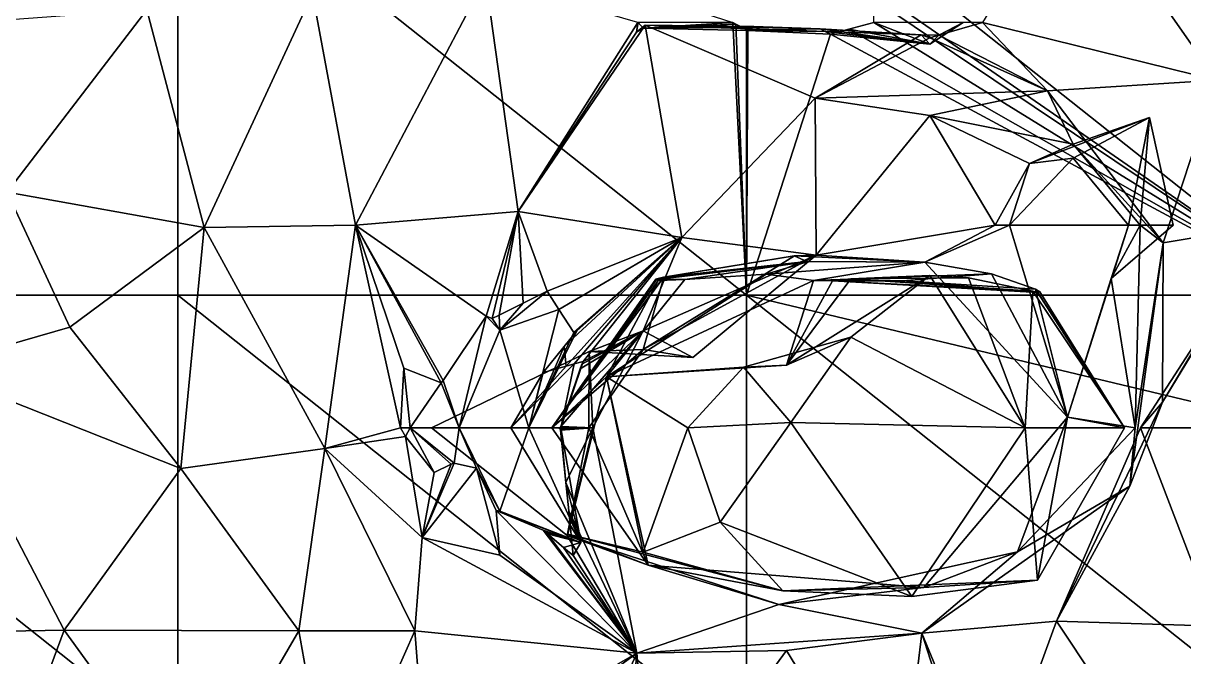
# Model space of a CAD drawing. Extents: x 290095 to 295679, y 4553756 to 4561441.
# Drawn here: x 295006.4 to 295108.4, y 4559635.2 to 4559690.8 of the extents above; entities that cross this region are included whole.
import ezdxf

# ---------------------------------------------------------------- set-up
doc = ezdxf.new("R2010")
doc.units = 0
doc.layers.add('Au_ppm_Pref_-_0_5', color=7, linetype='CONTINUOUS')

msp = doc.modelspace()

# ---------------------------------------------------------------- linework, layer by layer
at = {"layer": 'Au_ppm_Pref_-_0_5'}
for points in [[(295020, 4559706.61, 1878.45), (295020, 4559666.93, 1883.11), (294970, 4559666.93, 1874.71)], [(294971.25, 4559706.61, 1863.97), (295020, 4559706.61, 1878.45), (294970, 4559666.93, 1874.71)], [(295068.79, 4559690.91, 1887.04), (295070, 4559666.93, 1893.68), (295020, 4559706.61, 1878.45)], [(295070, 4559666.93, 1893.68), (295020, 4559666.93, 1883.11), (295020, 4559706.61, 1878.45)], [(295120, 4559666.93, 1892.33), (295081.18, 4559693.82, 1886.06), (295070, 4559706.61, 1882.88)], [(295070, 4559706.61, 1882.88), (295120, 4559706.61, 1879.09), (295120, 4559666.93, 1892.33)], [(295098.71, 4559703.86, 1881.14), (295111.29, 4559685.85, 1881.07), (295110.01, 4559706.68, 1878.78)], [(295090.72, 4559690.91, 1882.77), (295111.29, 4559685.85, 1881.07), (295098.71, 4559703.86, 1881.14)], [(295031.86, 4559693.46, 1871.98), (295035.64, 4559673.09, 1877.02), (295047.05, 4559694.79, 1877.55)], [(295035.64, 4559673.09, 1877.02), (295049.91, 4559674.31, 1880.56), (295047.05, 4559694.79, 1877.55)], [(295049.91, 4559674.31, 1880.56), (295060.43, 4559690.91, 1882.77), (295047.05, 4559694.79, 1877.55)], [(295031.86, 4559693.46, 1871.98), (295017.29, 4559692.01, 1866.21), (295022.34, 4559672.89, 1871.01)], [(295031.86, 4559693.46, 1871.98), (295022.34, 4559672.89, 1871.01), (295035.64, 4559673.09, 1877.02)], [(295120, 4559666.93, 1892.33), (295081.18, 4559692.96, 1886.29), (295081.18, 4559693.82, 1886.06)], [(295120, 4559666.93, 1892.33), (295081.18, 4559690.91, 1886.85), (295081.18, 4559692.96, 1886.29)], [(295005, 4559676, 1866.12), (295017.29, 4559692.01, 1866.21), (295002.05, 4559690.91, 1860.14)], [(295005, 4559676, 1866.12), (295022.34, 4559672.89, 1871.01), (295017.29, 4559692.01, 1866.21)], [(295049.91, 4559674.31, 1880.56), (295060.31, 4559690.06, 1882.77), (295060.43, 4559690.91, 1882.77)], [(295060.31, 4559690.06, 1882.77), (295060.91, 4559690.4, 1882.94), (295060.47, 4559690.91, 1882.97)], [(295060.31, 4559690.06, 1882.77), (295060.47, 4559690.91, 1882.97), (295060.43, 4559690.91, 1882.77)], [(295060.47, 4559690.91, 1882.97), (295060.91, 4559690.4, 1882.94), (295068.79, 4559690.91, 1887.04)], [(295068.79, 4559690.91, 1887.04), (295060.91, 4559690.4, 1882.94), (295069.06, 4559690.77, 1887.11)], [(295069.06, 4559690.77, 1887.11), (295060.91, 4559690.4, 1882.94), (295070.12, 4559690.21, 1887.34)], [(295068.79, 4559690.91, 1887.04), (295069.06, 4559690.77, 1887.11), (295070, 4559666.93, 1893.68)], [(295070, 4559666.93, 1893.68), (295069.06, 4559690.77, 1887.11), (295070, 4559690.28, 1887.32)], [(295070, 4559690.28, 1887.32), (295069.06, 4559690.77, 1887.11), (295070.12, 4559690.21, 1887.34)], [(295120, 4559666.93, 1892.33), (295078.98, 4559690.32, 1887.07), (295081.18, 4559690.91, 1886.85)], [(295086.11, 4559688.99, 1883.41), (295081.18, 4559690.91, 1886.85), (295078.98, 4559690.32, 1887.07)], [(295086.11, 4559688.99, 1883.41), (295089.03, 4559690.91, 1884.14), (295081.18, 4559690.91, 1886.85)], [(295086.9, 4559689.79, 1882.77), (295089.03, 4559690.91, 1884.14), (295086.11, 4559688.99, 1883.41)], [(295090.72, 4559690.91, 1882.77), (295089.03, 4559690.91, 1884.14), (295086.9, 4559689.79, 1882.77)], [(295090.72, 4559690.91, 1882.77), (295086.9, 4559689.79, 1882.77), (295096.45, 4559684.9, 1877.76)], [(295090.72, 4559690.91, 1882.77), (295096.45, 4559684.9, 1877.76), (295111.29, 4559685.85, 1881.07)], [(295049.91, 4559674.31, 1880.56), (295064.32, 4559672, 1877.61), (295061.09, 4559690.66, 1882.77)], [(295049.91, 4559674.31, 1880.56), (295061.09, 4559690.66, 1882.77), (295060.31, 4559690.06, 1882.77)], [(295060.31, 4559690.06, 1882.77), (295061.09, 4559690.66, 1882.77), (295060.91, 4559690.4, 1882.94)], [(295060.91, 4559690.4, 1882.94), (295061.09, 4559690.66, 1882.77), (295070.63, 4559690.56, 1887.23)], [(295060.91, 4559690.4, 1882.94), (295070.63, 4559690.56, 1887.23), (295070.54, 4559690.5, 1887.25)], [(295060.91, 4559690.4, 1882.94), (295070.54, 4559690.5, 1887.25), (295070.12, 4559690.21, 1887.34)], [(295070.63, 4559690.56, 1887.23), (295061.09, 4559690.66, 1882.77), (295076.46, 4559690.36, 1887.13)], [(295076.46, 4559690.36, 1887.13), (295061.09, 4559690.66, 1882.77), (295085.34, 4559689.82, 1882.77)], [(295085.34, 4559689.82, 1882.77), (295061.09, 4559690.66, 1882.77), (295076.03, 4559684.26, 1877.86)], [(295061.09, 4559690.66, 1882.77), (295064.32, 4559672, 1877.61), (295076.03, 4559684.26, 1877.86)], [(295070.12, 4559690.21, 1887.34), (295070, 4559666.93, 1893.68), (295070, 4559690.28, 1887.32)], [(295077.36, 4559689.88, 1887.23), (295070, 4559666.93, 1893.68), (295070.12, 4559690.21, 1887.34)], [(295120, 4559666.93, 1892.33), (295070, 4559666.93, 1893.68), (295077.36, 4559689.88, 1887.23)], [(295070.54, 4559690.5, 1887.25), (295076.46, 4559690.36, 1887.13), (295070.12, 4559690.21, 1887.34)], [(295076.46, 4559690.36, 1887.13), (295076.91, 4559690.12, 1887.18), (295070.12, 4559690.21, 1887.34)], [(295076.91, 4559690.12, 1887.18), (295077.36, 4559689.88, 1887.23), (295070.12, 4559690.21, 1887.34)], [(295076.46, 4559690.36, 1887.13), (295070.54, 4559690.5, 1887.25), (295070.63, 4559690.56, 1887.23)], [(295086.11, 4559689.57, 1882.32), (295085.34, 4559689.82, 1882.77), (295076.03, 4559684.26, 1877.86)], [(295076.91, 4559690.12, 1887.18), (295076.46, 4559690.36, 1887.13), (295086.11, 4559688.99, 1883.41)], [(295076.46, 4559690.36, 1887.13), (295085.34, 4559689.82, 1882.77), (295086.11, 4559688.99, 1883.41)], [(295076.91, 4559690.12, 1887.18), (295086.11, 4559688.99, 1883.41), (295077.36, 4559689.88, 1887.23)], [(295078.98, 4559690.32, 1887.07), (295120, 4559666.93, 1892.33), (295077.36, 4559689.88, 1887.23)], [(295086.11, 4559688.99, 1883.41), (295078.98, 4559690.32, 1887.07), (295077.36, 4559689.88, 1887.23)], [(295086.9, 4559689.79, 1882.77), (295086.11, 4559688.99, 1883.41), (295085.34, 4559689.82, 1882.77)], [(295085.34, 4559689.82, 1882.77), (295086.11, 4559689.57, 1882.32), (295086.9, 4559689.79, 1882.77)], [(295086.9, 4559689.79, 1882.77), (295086.11, 4559689.57, 1882.32), (295096.45, 4559684.9, 1877.76)], [(295086.11, 4559689.57, 1882.32), (295076.03, 4559684.26, 1877.86), (295096.45, 4559684.9, 1877.76)], [(295096.45, 4559684.9, 1877.76), (295106.61, 4559671.54, 1877.34), (295111.29, 4559685.85, 1881.07)], [(295106.61, 4559671.54, 1877.34), (295115.88, 4559673.09, 1882.77), (295111.29, 4559685.85, 1881.07)], [(295096.45, 4559684.9, 1877.76), (295076.03, 4559684.26, 1877.86), (295086.11, 4559682.73, 1873.61)], [(295098.71, 4559680.21, 1873.26), (295096.45, 4559684.9, 1877.76), (295086.11, 4559682.73, 1873.61)], [(295106.61, 4559671.54, 1877.34), (295096.45, 4559684.9, 1877.76), (295098.71, 4559680.21, 1873.26)], [(295076.03, 4559684.26, 1877.86), (295064.32, 4559672, 1877.61), (295076.11, 4559670.47, 1871.42)], [(295076.03, 4559684.26, 1877.86), (295076.11, 4559670.47, 1871.42), (295086.11, 4559682.73, 1873.61)], [(295086.11, 4559682.73, 1873.61), (295076.11, 4559670.47, 1871.42), (295091.86, 4559673.09, 1870.89)], [(295098.71, 4559680.21, 1873.26), (295086.11, 4559682.73, 1873.61), (295094.87, 4559678.52, 1870.89)], [(295086.11, 4559682.73, 1873.61), (295091.86, 4559673.09, 1870.89), (295094.87, 4559678.52, 1870.89)], [(295098.71, 4559680.21, 1873.26), (295094.87, 4559678.52, 1870.89), (295105.41, 4559682.57, 1870.89)], [(295105.41, 4559682.57, 1870.89), (295094.87, 4559678.52, 1870.89), (295098.71, 4559678.99, 1868.92)], [(295104.59, 4559673.09, 1873.66), (295098.71, 4559680.21, 1873.26), (295105.41, 4559682.57, 1870.89)], [(295105.41, 4559682.57, 1870.89), (295098.71, 4559678.99, 1868.92), (295103.57, 4559673.09, 1868.6)], [(295107.49, 4559673.09, 1870.89), (295105.41, 4559682.57, 1870.89), (295103.57, 4559673.09, 1868.6)], [(295104.59, 4559673.09, 1873.66), (295105.41, 4559682.57, 1870.89), (295107.49, 4559673.09, 1870.89)], [(295106.61, 4559671.54, 1877.34), (295098.71, 4559680.21, 1873.26), (295104.59, 4559673.09, 1873.66)], [(295093.1, 4559673.09, 1868.24), (295103.57, 4559673.09, 1868.6), (295098.71, 4559678.99, 1868.92)], [(295093.1, 4559673.09, 1868.24), (295098.71, 4559678.99, 1868.92), (295094.87, 4559678.52, 1870.89)], [(295093.1, 4559673.09, 1868.24), (295094.87, 4559678.52, 1870.89), (295091.86, 4559673.09, 1870.89)], [(295010.51, 4559664.13, 1867.93), (295005, 4559676, 1866.12), (294998.02, 4559660.53, 1866.75)], [(295005, 4559676, 1866.12), (295010.51, 4559664.13, 1867.93), (295022.34, 4559672.89, 1871.01)], [(295049.91, 4559674.31, 1880.56), (295035.64, 4559673.09, 1877.02), (295047.1, 4559665.09, 1879.14)], [(295047.63, 4559664.9, 1879.26), (295049.91, 4559674.31, 1880.56), (295047.1, 4559665.09, 1879.14)], [(295048.24, 4559665.2, 1879.2), (295049.91, 4559674.31, 1880.56), (295047.63, 4559664.9, 1879.26)], [(295049.91, 4559674.31, 1880.56), (295048.24, 4559665.2, 1879.2), (295050.35, 4559666.24, 1879.02)], [(295052.46, 4559667.29, 1878.84), (295049.91, 4559674.31, 1880.56), (295050.35, 4559666.24, 1879.02)], [(295064.32, 4559672, 1877.61), (295049.91, 4559674.31, 1880.56), (295052.46, 4559667.29, 1878.84)], [(295010.51, 4559664.13, 1867.93), (295020.28, 4559651.71, 1867.48), (295022.34, 4559672.89, 1871.01)], [(295032.92, 4559653.47, 1871.38), (295022.34, 4559672.89, 1871.01), (295020.28, 4559651.71, 1867.48)], [(295032.92, 4559653.47, 1871.38), (295035.64, 4559673.09, 1877.02), (295022.34, 4559672.89, 1871.01)], [(295039.59, 4559655.28, 1875.09), (295035.64, 4559673.09, 1877.02), (295032.92, 4559653.47, 1871.38)], [(295043.15, 4559659.23, 1877.73), (295035.64, 4559673.09, 1877.02), (295039.89, 4559660.53, 1876.39)], [(295039.59, 4559655.28, 1875.09), (295039.89, 4559660.53, 1876.39), (295035.64, 4559673.09, 1877.02)], [(295043.33, 4559659.45, 1877.79), (295035.64, 4559673.09, 1877.02), (295043.15, 4559659.23, 1877.73)], [(295047.1, 4559665.09, 1879.14), (295035.64, 4559673.09, 1877.02), (295043.33, 4559659.45, 1877.79)], [(295085.66, 4559669.85, 1864.81), (295091.86, 4559673.09, 1870.89), (295076.11, 4559670.47, 1871.42)], [(295093.1, 4559673.09, 1868.24), (295085.66, 4559669.85, 1864.81), (295098.19, 4559656.22, 1865.23)], [(295085.66, 4559669.85, 1864.81), (295093.1, 4559673.09, 1868.24), (295091.86, 4559673.09, 1870.89)], [(295093.1, 4559673.09, 1868.24), (295098.19, 4559656.22, 1865.23), (295103.57, 4559673.09, 1868.6)], [(295102.03, 4559668.4, 1870.89), (295103.57, 4559673.09, 1868.6), (295098.19, 4559656.22, 1865.23)], [(295104.59, 4559673.09, 1873.66), (295102.03, 4559668.4, 1870.89), (295104.15, 4559655.28, 1872.27)], [(295104.59, 4559673.09, 1873.66), (295107.49, 4559673.09, 1870.89), (295102.03, 4559668.4, 1870.89)], [(295102.03, 4559668.4, 1870.89), (295107.49, 4559673.09, 1870.89), (295103.57, 4559673.09, 1868.6)], [(295104.59, 4559673.09, 1873.66), (295104.15, 4559655.28, 1872.27), (295106.61, 4559671.54, 1877.34)], [(295106.54, 4559657.54, 1882.01), (295113.95, 4559669.66, 1887.72), (295115.88, 4559673.09, 1882.77)], [(295106.54, 4559657.54, 1882.01), (295115.88, 4559673.09, 1882.77), (295106.61, 4559671.54, 1877.34)], [(295053.51, 4559665.67, 1878.36), (295064.32, 4559672, 1877.61), (295052.46, 4559667.29, 1878.84)], [(295054.82, 4559663.65, 1877.77), (295064.32, 4559672, 1877.61), (295053.51, 4559665.67, 1878.36)], [(295064.32, 4559672, 1877.61), (295055.08, 4559663.81, 1877.71), (295053.98, 4559662.44, 1877.43)], [(295054.15, 4559660.71, 1876), (295064.32, 4559672, 1877.61), (295053.98, 4559662.44, 1877.43)], [(295054.15, 4559660.71, 1876), (295054.84, 4559660.9, 1875.67), (295064.32, 4559672, 1877.61)], [(295064.32, 4559672, 1877.61), (295054.82, 4559663.65, 1877.77), (295055.08, 4559663.81, 1877.71)], [(295055.65, 4559661.11, 1875.28), (295064.32, 4559672, 1877.61), (295054.84, 4559660.9, 1875.67)], [(295055.65, 4559661.11, 1875.28), (295060.91, 4559663.81, 1873.73), (295064.32, 4559672, 1877.61)], [(295060.91, 4559663.81, 1873.73), (295076.11, 4559670.47, 1871.42), (295064.32, 4559672, 1877.61)], [(295106.54, 4559657.54, 1882.01), (295106.61, 4559671.54, 1877.34), (295103.69, 4559650.17, 1875.88)], [(295106.61, 4559671.54, 1877.34), (295104.15, 4559655.28, 1872.27), (295103.69, 4559650.17, 1875.88)], [(295076.11, 4559670.47, 1871.42), (295060.91, 4559662.18, 1868.59), (295074.21, 4559670.39, 1870.47)], [(295060.91, 4559663.81, 1873.73), (295065.28, 4559661.46, 1870.89), (295076.11, 4559670.47, 1871.42)], [(295060.91, 4559662.18, 1868.59), (295076.11, 4559670.47, 1871.42), (295065.28, 4559661.46, 1870.89)], [(295062.73, 4559668.52, 1865.62), (295074.21, 4559670.39, 1870.47), (295060.91, 4559662.18, 1868.59)], [(295062.7, 4559668.52, 1865.58), (295075.28, 4559669.91, 1865.06), (295074.19, 4559670.39, 1870.45)], [(295062.7, 4559668.52, 1865.58), (295074.19, 4559670.39, 1870.45), (295062.73, 4559668.52, 1865.62)], [(295074.21, 4559670.39, 1870.47), (295062.73, 4559668.52, 1865.62), (295074.19, 4559670.39, 1870.45)], [(295074.19, 4559670.39, 1870.45), (295076.11, 4559670.47, 1871.42), (295074.21, 4559670.39, 1870.47)], [(295085.66, 4559669.85, 1864.81), (295076.11, 4559670.47, 1871.42), (295074.19, 4559670.39, 1870.45)], [(295075.28, 4559669.91, 1865.06), (295085.66, 4559669.85, 1864.81), (295074.19, 4559670.39, 1870.45)], [(295075.45, 4559669.89, 1864.87), (295062.11, 4559668.38, 1865.02), (295062.09, 4559668.31, 1864.61)], [(295075.45, 4559669.89, 1864.87), (295062.09, 4559668.31, 1864.61), (295064.57, 4559668.33, 1863.26)], [(295075.45, 4559669.89, 1864.87), (295075.28, 4559669.91, 1865.06), (295062.11, 4559668.38, 1865.02)], [(295062.11, 4559668.38, 1865.02), (295075.28, 4559669.91, 1865.06), (295062.7, 4559668.52, 1865.58)], [(295071.72, 4559668.78, 1861.29), (295075.45, 4559669.89, 1864.87), (295064.57, 4559668.33, 1863.26)], [(295085.66, 4559669.85, 1864.81), (295075.45, 4559669.89, 1864.87), (295071.72, 4559668.78, 1861.29)], [(295085.66, 4559669.85, 1864.81), (295071.72, 4559668.78, 1861.29), (295075.87, 4559668.22, 1859.52)], [(295075.45, 4559669.89, 1864.87), (295085.66, 4559669.85, 1864.81), (295075.28, 4559669.91, 1865.06)], [(295085.66, 4559669.85, 1864.81), (295075.87, 4559668.22, 1859.52), (295091.52, 4559668.81, 1861.25)], [(295098.19, 4559656.22, 1865.23), (295085.66, 4559669.85, 1864.81), (295091.52, 4559668.81, 1861.25)], [(295106.54, 4559657.54, 1882.01), (295104.62, 4559655.28, 1885.92), (295113.95, 4559669.66, 1887.72)], [(295104.62, 4559655.28, 1885.92), (295114.58, 4559655.28, 1888.71), (295113.95, 4559669.66, 1887.72)], [(295052.89, 4559655.28, 1864.95), (295062.11, 4559668.38, 1865.02), (295062.7, 4559668.52, 1865.58)], [(295052.89, 4559655.28, 1864.95), (295062.7, 4559668.52, 1865.58), (295062.73, 4559668.52, 1865.62)], [(295052.89, 4559655.28, 1864.95), (295062.73, 4559668.52, 1865.62), (295060.91, 4559662.18, 1868.59)], [(295062.03, 4559668.36, 1864.95), (295062.11, 4559668.38, 1865.02), (295052.89, 4559655.28, 1864.95)], [(295062.03, 4559668.36, 1864.95), (295052.89, 4559655.28, 1864.95), (295062.09, 4559668.31, 1864.61)], [(295057.68, 4559659.77, 1858.96), (295071.72, 4559668.78, 1861.29), (295064.57, 4559668.33, 1863.26)], [(295075.87, 4559668.22, 1859.52), (295071.72, 4559668.78, 1861.29), (295057.68, 4559659.77, 1858.96)], [(295057.68, 4559659.77, 1858.96), (295064.57, 4559668.33, 1863.26), (295062.22, 4559668.23, 1863.94)], [(295062.09, 4559668.31, 1864.61), (295062.11, 4559668.38, 1865.02), (295062.03, 4559668.36, 1864.95)], [(295064.57, 4559668.33, 1863.26), (295062.09, 4559668.31, 1864.61), (295062.22, 4559668.23, 1863.94)], [(295079.15, 4559668.37, 1857.93), (295073.51, 4559660.78, 1854.91), (295086.11, 4559668.67, 1854.54)], [(295073.51, 4559660.78, 1854.91), (295079.15, 4559663.26, 1853.07), (295086.11, 4559668.67, 1854.54)], [(295079.15, 4559668.37, 1857.93), (295077.55, 4559668.19, 1858.62), (295073.51, 4559660.78, 1854.91)], [(295091.52, 4559668.81, 1861.25), (295075.87, 4559668.22, 1859.52), (295083.69, 4559668.2, 1859.31)], [(295095.17, 4559667.29, 1858.63), (295077.55, 4559668.19, 1858.62), (295079.15, 4559668.37, 1857.93)], [(295089.51, 4559668.48, 1856.21), (295079.15, 4559668.37, 1857.93), (295086.11, 4559668.67, 1854.54)], [(295094.48, 4559655.28, 1853.36), (295086.11, 4559668.67, 1854.54), (295079.15, 4559663.26, 1853.07)], [(295095.17, 4559667.29, 1858.63), (295079.15, 4559668.37, 1857.93), (295089.51, 4559668.48, 1856.21)], [(295083.69, 4559668.2, 1859.31), (295095.39, 4559667.48, 1859.36), (295091.52, 4559668.81, 1861.25)], [(295086.11, 4559668.67, 1854.54), (295094.48, 4559655.28, 1853.36), (295089.51, 4559668.48, 1856.21)], [(295095.17, 4559667.29, 1858.63), (295089.51, 4559668.48, 1856.21), (295094.48, 4559655.28, 1853.36)], [(295095.39, 4559667.48, 1859.36), (295098.19, 4559656.22, 1865.23), (295091.52, 4559668.81, 1861.25)], [(295104.15, 4559655.28, 1872.27), (295102.03, 4559668.4, 1870.89), (295098.19, 4559656.22, 1865.23)], [(295062.22, 4559668.23, 1863.94), (295062.09, 4559668.31, 1864.61), (295052.89, 4559655.28, 1864.95)], [(295062.22, 4559668.23, 1863.94), (295052.89, 4559655.28, 1864.95), (295057.68, 4559659.77, 1858.96)], [(295057.68, 4559659.77, 1858.96), (295073.51, 4559660.78, 1854.91), (295075.87, 4559668.22, 1859.52)], [(295075.87, 4559668.22, 1859.52), (295073.51, 4559660.78, 1854.91), (295077.55, 4559668.19, 1858.62)], [(295077.4, 4559668.29, 1858.78), (295075.87, 4559668.22, 1859.52), (295077.55, 4559668.19, 1858.62)], [(295083.69, 4559668.2, 1859.31), (295075.87, 4559668.22, 1859.52), (295077.4, 4559668.29, 1858.78)], [(295077.4, 4559668.29, 1858.78), (295077.55, 4559668.19, 1858.62), (295083.69, 4559668.2, 1859.31)], [(295077.55, 4559668.19, 1858.62), (295095.61, 4559667.18, 1858.87), (295083.69, 4559668.2, 1859.31)], [(295095.17, 4559667.29, 1858.63), (295095.61, 4559667.18, 1858.87), (295077.55, 4559668.19, 1858.62)], [(295083.69, 4559668.2, 1859.31), (295095.61, 4559667.18, 1858.87), (295095.39, 4559667.48, 1859.36)], [(295095.39, 4559667.48, 1859.36), (295095.78, 4559667.25, 1859.01), (295103.2, 4559655.28, 1859.01)], [(295098.19, 4559656.22, 1865.23), (295095.39, 4559667.48, 1859.36), (295103.2, 4559655.28, 1859.01)], [(295095.61, 4559667.18, 1858.87), (295095.78, 4559667.25, 1859.01), (295095.39, 4559667.48, 1859.36)], [(294970, 4559666.93, 1874.71), (295020, 4559666.93, 1883.11), (295020, 4559627.24, 1884.66)], [(295020, 4559627.24, 1884.66), (294970, 4559627.24, 1877.68), (294970, 4559666.93, 1874.71)], [(295020, 4559666.93, 1883.11), (295070, 4559666.93, 1893.68), (295070, 4559627.24, 1888.21)], [(295070, 4559627.24, 1888.21), (295020, 4559627.24, 1884.66), (295020, 4559666.93, 1883.11)], [(295052.46, 4559667.29, 1878.84), (295050.35, 4559666.24, 1879.02), (295048.31, 4559663.86, 1879.69)], [(295048.31, 4559663.86, 1879.69), (295053.51, 4559665.67, 1878.36), (295052.46, 4559667.29, 1878.84)], [(295070, 4559666.93, 1893.68), (295118.8, 4559655.28, 1892.27), (295120, 4559627.24, 1892)], [(295070, 4559666.93, 1893.68), (295120, 4559666.93, 1892.33), (295118.8, 4559655.28, 1892.27)], [(295120, 4559627.24, 1892), (295070, 4559627.24, 1888.21), (295070, 4559666.93, 1893.68)], [(295103.2, 4559655.28, 1859.01), (295095.17, 4559667.29, 1858.63), (295094.48, 4559655.28, 1853.36)], [(295103.2, 4559655.28, 1859.01), (295095.61, 4559667.18, 1858.87), (295095.17, 4559667.29, 1858.63)], [(295103.2, 4559655.28, 1859.01), (295095.78, 4559667.25, 1859.01), (295095.61, 4559667.18, 1858.87)], [(295050.35, 4559666.24, 1879.02), (295048.24, 4559665.2, 1879.2), (295048.31, 4559663.86, 1879.69)], [(295050.87, 4559655.28, 1878.03), (295053.51, 4559665.67, 1878.36), (295048.31, 4559663.86, 1879.69)], [(295050.87, 4559655.28, 1878.03), (295054.82, 4559663.65, 1877.77), (295053.51, 4559665.67, 1878.36)], [(295044.73, 4559655.28, 1878.51), (295047.1, 4559665.09, 1879.14), (295043.33, 4559659.45, 1877.79)], [(295048.31, 4559663.86, 1879.69), (295047.1, 4559665.09, 1879.14), (295044.73, 4559655.28, 1878.51)], [(295047.63, 4559664.9, 1879.26), (295047.1, 4559665.09, 1879.14), (295048.31, 4559663.86, 1879.69)], [(295048.24, 4559665.2, 1879.2), (295047.63, 4559664.9, 1879.26), (295048.31, 4559663.86, 1879.69)], [(295010.51, 4559664.13, 1867.93), (294998.02, 4559660.53, 1866.75), (295020.28, 4559651.71, 1867.48)], [(295048.31, 4559663.86, 1879.69), (295044.73, 4559655.28, 1878.51), (295050.87, 4559655.28, 1878.03)], [(295053.98, 4559662.44, 1877.43), (295055.08, 4559663.81, 1877.71), (295050.87, 4559655.28, 1878.03)], [(295050.87, 4559655.28, 1878.03), (295055.08, 4559663.81, 1877.71), (295054.82, 4559663.65, 1877.77)], [(295053.66, 4559655.4, 1874.26), (295060.91, 4559663.81, 1873.73), (295054.38, 4559657.51, 1874.62)], [(295053.66, 4559655.4, 1874.26), (295056.48, 4559655.28, 1872.98), (295060.91, 4559663.81, 1873.73)], [(295060.91, 4559663.81, 1873.73), (295055.38, 4559660.47, 1875.12), (295054.38, 4559657.51, 1874.62)], [(295055.38, 4559660.47, 1875.12), (295060.91, 4559663.81, 1873.73), (295055.52, 4559660.87, 1875.18)], [(295055.52, 4559660.87, 1875.18), (295060.91, 4559663.81, 1873.73), (295055.65, 4559661.11, 1875.28)], [(295056.16, 4559661.99, 1870.89), (295060.91, 4559663.81, 1873.73), (295056.48, 4559655.28, 1872.98)], [(295056.16, 4559661.99, 1870.89), (295065.28, 4559661.46, 1870.89), (295060.91, 4559663.81, 1873.73)], [(295073.51, 4559660.78, 1854.91), (295069.74, 4559660.61, 1853.07), (295079.15, 4559663.26, 1853.07)], [(295069.74, 4559660.61, 1853.07), (295073.89, 4559655.76, 1850.81), (295079.15, 4559663.26, 1853.07)], [(295094.48, 4559655.28, 1853.36), (295079.15, 4559663.26, 1853.07), (295073.89, 4559655.76, 1850.81)], [(295052.13, 4559660.16, 1876.97), (295053.98, 4559662.44, 1877.43), (295050.87, 4559655.28, 1878.03)], [(295053.98, 4559662.44, 1877.43), (295053.98, 4559662.44, 1877.43), (295050.87, 4559655.28, 1878.03)], [(295054.15, 4559660.71, 1876), (295053.98, 4559662.44, 1877.43), (295052.13, 4559660.16, 1876.97)], [(295053.98, 4559662.44, 1877.43), (295054.15, 4559660.71, 1876), (295053.98, 4559662.44, 1877.43)], [(295042.32, 4559655.28, 1870.89), (295056.16, 4559661.99, 1870.89), (295056.48, 4559655.28, 1872.98)], [(295042.32, 4559655.28, 1870.89), (295056.13, 4559655.28, 1868.63), (295056.16, 4559661.99, 1870.89)], [(295060.91, 4559662.18, 1868.59), (295056.13, 4559655.28, 1868.63), (295052.89, 4559655.28, 1864.95)], [(295056.16, 4559661.99, 1870.89), (295056.13, 4559655.28, 1868.63), (295060.91, 4559662.18, 1868.59)], [(295065.28, 4559661.46, 1870.89), (295056.16, 4559661.99, 1870.89), (295060.91, 4559662.18, 1868.59)], [(295010.02, 4559637.5, 1866.82), (294998.02, 4559660.53, 1866.75), (294996.55, 4559637.28, 1868.59)], [(295020.28, 4559651.71, 1867.48), (294998.02, 4559660.53, 1866.75), (295010.02, 4559637.5, 1866.82)], [(295039.89, 4559660.53, 1876.39), (295039.59, 4559655.28, 1875.09), (295040.44, 4559655.28, 1876.83)], [(295043.15, 4559659.23, 1877.73), (295039.89, 4559660.53, 1876.39), (295040.44, 4559655.28, 1876.83)], [(295049.29, 4559655.28, 1876.83), (295054.84, 4559660.9, 1875.67), (295054.15, 4559660.71, 1876)], [(295053.67, 4559655.28, 1874.3), (295054.84, 4559660.9, 1875.67), (295049.29, 4559655.28, 1876.83)], [(295049.29, 4559655.28, 1876.83), (295054.15, 4559660.71, 1876), (295052.13, 4559660.16, 1876.97)], [(295053.67, 4559655.28, 1874.3), (295055.65, 4559661.11, 1875.28), (295054.84, 4559660.9, 1875.67)], [(295054.38, 4559657.51, 1874.62), (295055.65, 4559661.11, 1875.28), (295053.67, 4559655.28, 1874.3)], [(295054.38, 4559657.51, 1874.62), (295055.38, 4559660.47, 1875.12), (295055.65, 4559661.11, 1875.28)], [(295055.38, 4559660.47, 1875.12), (295055.52, 4559660.87, 1875.18), (295055.65, 4559661.11, 1875.28)], [(295073.51, 4559660.78, 1854.91), (295057.68, 4559659.77, 1858.96), (295069.74, 4559660.61, 1853.07)], [(295069.74, 4559660.61, 1853.07), (295057.68, 4559659.77, 1858.96), (295064.85, 4559655.28, 1853.07)], [(295073.89, 4559655.76, 1850.81), (295069.74, 4559660.61, 1853.07), (295064.85, 4559655.28, 1853.07)], [(295040.44, 4559655.28, 1876.83), (295044.73, 4559655.28, 1878.51), (295043.15, 4559659.23, 1877.73)], [(295043.33, 4559659.45, 1877.79), (295043.15, 4559659.23, 1877.73), (295044.73, 4559655.28, 1878.51)], [(295049.29, 4559655.28, 1876.83), (295052.13, 4559660.16, 1876.97), (295050.87, 4559655.28, 1878.03)], [(295061.35, 4559643.21, 1865.06), (295057.68, 4559659.77, 1858.96), (295052.89, 4559655.28, 1864.95)], [(295061.35, 4559643.21, 1865.06), (295054.3, 4559645.93, 1859.01), (295057.68, 4559659.77, 1858.96)], [(295054.3, 4559645.93, 1859.01), (295060.91, 4559644.35, 1855.37), (295057.68, 4559659.77, 1858.96)], [(295060.91, 4559644.35, 1855.37), (295064.85, 4559655.28, 1853.07), (295057.68, 4559659.77, 1858.96)], [(295053.66, 4559655.4, 1874.26), (295054.38, 4559657.51, 1874.62), (295053.67, 4559655.28, 1874.3)], [(295104.62, 4559655.28, 1885.92), (295106.54, 4559657.54, 1882.01), (295097.25, 4559638.29, 1883.38)], [(295106.54, 4559657.54, 1882.01), (295103.69, 4559650.17, 1875.88), (295097.25, 4559638.29, 1883.38)], [(295093.81, 4559644.38, 1870.89), (295098.19, 4559656.22, 1865.23), (295085.58, 4559641.25, 1864.79)], [(295085.58, 4559641.25, 1864.79), (295098.19, 4559656.22, 1865.23), (295095.57, 4559641.9, 1859.01)], [(295104.15, 4559655.28, 1872.27), (295098.19, 4559656.22, 1865.23), (295093.81, 4559644.38, 1870.89)], [(295103.2, 4559655.28, 1859.01), (295095.57, 4559641.9, 1859.01), (295098.19, 4559656.22, 1865.23)], [(295040.03, 4559654.51, 1875.14), (295039.59, 4559655.28, 1875.09), (295032.92, 4559653.47, 1871.38)], [(295039.59, 4559655.28, 1875.09), (295040.03, 4559654.51, 1875.14), (295040.44, 4559655.28, 1876.83)], [(295040.44, 4559655.28, 1876.83), (295040.03, 4559654.51, 1875.14), (295042.55, 4559651.36, 1876.83)], [(295040.44, 4559655.28, 1876.83), (295042.55, 4559651.36, 1876.83), (295044.04, 4559652.08, 1877.56)], [(295040.44, 4559655.28, 1876.83), (295044.04, 4559652.08, 1877.56), (295044.3, 4559652.19, 1877.69)], [(295040.44, 4559655.28, 1876.83), (295044.3, 4559652.19, 1877.69), (295044.73, 4559655.28, 1878.51)], [(295042.32, 4559655.28, 1870.89), (295056.48, 4559655.28, 1872.98), (295054.22, 4559645.82, 1870.89)], [(295042.32, 4559655.28, 1870.89), (295054.22, 4559645.82, 1870.89), (295056.13, 4559655.28, 1868.63)], [(295044.3, 4559652.19, 1877.69), (295046.25, 4559651.75, 1878.76), (295044.73, 4559655.28, 1878.51)], [(295046.25, 4559651.75, 1878.76), (295048.31, 4559647.95, 1879.27), (295044.73, 4559655.28, 1878.51)], [(295048.31, 4559647.95, 1879.27), (295050.87, 4559655.28, 1878.03), (295044.73, 4559655.28, 1878.51)], [(295055.43, 4559645.21, 1876.83), (295050.87, 4559655.28, 1878.03), (295048.31, 4559647.95, 1879.27)], [(295053.67, 4559655.28, 1874.3), (295049.29, 4559655.28, 1876.83), (295055.43, 4559645.21, 1876.83)], [(295055.43, 4559645.21, 1876.83), (295049.29, 4559655.28, 1876.83), (295050.87, 4559655.28, 1878.03)], [(295052.89, 4559655.28, 1864.95), (295056.13, 4559655.28, 1868.63), (295061.35, 4559643.21, 1865.06)], [(295053.54, 4559655.28, 1874.28), (295056.48, 4559655.28, 1872.98), (295053.56, 4559655.3, 1874.28)], [(295053.56, 4559655.3, 1874.28), (295053.67, 4559655.28, 1874.3), (295053.54, 4559655.28, 1874.28)], [(295053.58, 4559655.2, 1874.27), (295056.48, 4559655.28, 1872.98), (295053.54, 4559655.28, 1874.28)], [(295053.67, 4559655.28, 1874.3), (295053.58, 4559655.2, 1874.27), (295053.54, 4559655.28, 1874.28)], [(295053.56, 4559655.3, 1874.28), (295056.48, 4559655.28, 1872.98), (295053.66, 4559655.4, 1874.26)], [(295053.67, 4559655.28, 1874.3), (295053.56, 4559655.3, 1874.28), (295053.66, 4559655.4, 1874.26)], [(295053.64, 4559655.13, 1874.27), (295056.48, 4559655.28, 1872.98), (295053.58, 4559655.2, 1874.27)], [(295053.64, 4559655.13, 1874.27), (295053.58, 4559655.2, 1874.27), (295053.67, 4559655.28, 1874.3)], [(295053.64, 4559655.08, 1874.28), (295056.48, 4559655.28, 1872.98), (295053.64, 4559655.13, 1874.27)], [(295054.11, 4559650.48, 1875.05), (295056.48, 4559655.28, 1872.98), (295053.64, 4559655.08, 1874.28)], [(295054.11, 4559650.48, 1875.05), (295053.64, 4559655.08, 1874.28), (295053.67, 4559655.28, 1874.3)], [(295053.64, 4559655.08, 1874.28), (295053.64, 4559655.13, 1874.27), (295053.67, 4559655.28, 1874.3)], [(295055.43, 4559645.21, 1876.83), (295054.11, 4559650.48, 1875.05), (295053.67, 4559655.28, 1874.3)], [(295060.34, 4559635.47, 1875.5), (295056.48, 4559655.28, 1872.98), (295054.11, 4559650.48, 1875.05)], [(295054.22, 4559645.82, 1870.89), (295056.48, 4559655.28, 1872.98), (295060.34, 4559635.47, 1875.5)], [(295054.22, 4559645.82, 1870.89), (295061.35, 4559643.21, 1865.06), (295056.13, 4559655.28, 1868.63)], [(295060.91, 4559644.35, 1855.37), (295067.67, 4559647.01, 1853.07), (295064.85, 4559655.28, 1853.07)], [(295073.89, 4559655.76, 1850.81), (295064.85, 4559655.28, 1853.07), (295067.67, 4559647.01, 1853.07)], [(295067.67, 4559647.01, 1853.07), (295084.52, 4559640.45, 1853.32), (295073.89, 4559655.76, 1850.81)], [(295084.52, 4559640.45, 1853.32), (295094.48, 4559655.28, 1853.36), (295073.89, 4559655.76, 1850.81)], [(295095.57, 4559641.9, 1859.01), (295094.48, 4559655.28, 1853.36), (295084.52, 4559640.45, 1853.32)], [(295093.81, 4559644.38, 1870.89), (295103.69, 4559650.17, 1875.88), (295104.15, 4559655.28, 1872.27)], [(295095.57, 4559641.9, 1859.01), (295103.2, 4559655.28, 1859.01), (295094.48, 4559655.28, 1853.36)], [(295104.62, 4559655.28, 1885.92), (295097.25, 4559638.29, 1883.38), (295111.3, 4559637.86, 1888.23)], [(295104.62, 4559655.28, 1885.92), (295111.3, 4559637.86, 1888.23), (295114.58, 4559655.28, 1888.71)], [(295032.92, 4559653.47, 1871.38), (295041.5, 4559645.64, 1876.83), (295040.03, 4559654.51, 1875.14)], [(295042.55, 4559651.36, 1876.83), (295040.03, 4559654.51, 1875.14), (295041.5, 4559645.64, 1876.83)], [(295032.92, 4559653.47, 1871.38), (295020.28, 4559651.71, 1867.48), (295030.64, 4559637.46, 1867.34)], [(295032.92, 4559653.47, 1871.38), (295030.64, 4559637.46, 1867.34), (295040.83, 4559637.46, 1871.96)], [(295032.92, 4559653.47, 1871.38), (295040.83, 4559637.46, 1871.96), (295041.5, 4559645.64, 1876.83)], [(295044.3, 4559652.19, 1877.69), (295044.04, 4559652.08, 1877.56), (295041.5, 4559645.64, 1876.83)], [(295041.5, 4559645.64, 1876.83), (295046.25, 4559651.75, 1878.76), (295044.3, 4559652.19, 1877.69)], [(295044.04, 4559652.08, 1877.56), (295042.55, 4559651.36, 1876.83), (295041.5, 4559645.64, 1876.83)], [(295020.28, 4559651.71, 1867.48), (295010.02, 4559637.5, 1866.82), (295030.64, 4559637.46, 1867.34)], [(295046.25, 4559651.75, 1878.76), (295041.5, 4559645.64, 1876.83), (295048.31, 4559644.11, 1880.55)], [(295047.99, 4559648.02, 1879.09), (295046.25, 4559651.75, 1878.76), (295048.31, 4559644.11, 1880.55)], [(295047.99, 4559648.02, 1879.09), (295048.31, 4559647.95, 1879.27), (295046.25, 4559651.75, 1878.76)], [(295060.34, 4559635.47, 1875.5), (295054.11, 4559650.48, 1875.05), (295054.37, 4559647.99, 1875.47)], [(295055.43, 4559645.21, 1876.83), (295054.37, 4559647.99, 1875.47), (295054.11, 4559650.48, 1875.05)], [(295097.25, 4559638.29, 1883.38), (295103.69, 4559650.17, 1875.88), (295085.4, 4559637.25, 1876.96)], [(295085.4, 4559637.25, 1876.96), (295103.69, 4559650.17, 1875.88), (295093.81, 4559644.38, 1870.89)], [(295060.34, 4559635.47, 1875.5), (295047.99, 4559648.02, 1879.09), (295048.31, 4559644.11, 1880.55)], [(295060.34, 4559635.47, 1875.5), (295052.13, 4559646.28, 1876.83), (295047.99, 4559648.02, 1879.09)], [(295047.99, 4559648.02, 1879.09), (295052.13, 4559646.28, 1876.83), (295055.43, 4559645.21, 1876.83)], [(295047.99, 4559648.02, 1879.09), (295055.43, 4559645.21, 1876.83), (295048.31, 4559647.95, 1879.27)], [(295060.34, 4559635.47, 1875.5), (295054.37, 4559647.99, 1875.47), (295054.77, 4559644.06, 1876.13)], [(295054.77, 4559644.06, 1876.13), (295054.37, 4559647.99, 1875.47), (295055.43, 4559645.21, 1876.83)], [(295073.18, 4559640.95, 1858.54), (295067.67, 4559647.01, 1853.07), (295060.91, 4559644.35, 1855.37)], [(295073.18, 4559640.95, 1858.54), (295084.52, 4559640.45, 1853.32), (295067.67, 4559647.01, 1853.07)], [(295052.13, 4559646.28, 1876.83), (295052.25, 4559646.18, 1876.8), (295052.13, 4559646.28, 1876.83)], [(295052.13, 4559646.28, 1876.83), (295060.34, 4559635.47, 1875.5), (295052.25, 4559646.18, 1876.8)], [(295055.43, 4559645.21, 1876.83), (295052.13, 4559646.28, 1876.83), (295052.13, 4559646.28, 1876.83)], [(295052.25, 4559646.18, 1876.8), (295055.43, 4559645.21, 1876.83), (295052.13, 4559646.28, 1876.83)], [(295060.34, 4559635.47, 1875.5), (295052.49, 4559645.97, 1876.73), (295052.25, 4559646.18, 1876.8)], [(295052.49, 4559645.97, 1876.73), (295055.43, 4559645.21, 1876.83), (295052.25, 4559646.18, 1876.8)], [(295052.49, 4559645.97, 1876.73), (295060.34, 4559635.47, 1875.5), (295053.91, 4559644.78, 1876.36)], [(295053.91, 4559644.78, 1876.36), (295055.43, 4559645.21, 1876.83), (295052.49, 4559645.97, 1876.73)], [(295073.18, 4559640.95, 1858.54), (295054.3, 4559645.93, 1859.01), (295061.35, 4559643.21, 1865.06)], [(295073.18, 4559640.95, 1858.54), (295060.91, 4559644.35, 1855.37), (295054.3, 4559645.93, 1859.01)], [(295040.83, 4559637.46, 1871.96), (295060.34, 4559635.47, 1875.5), (295041.5, 4559645.64, 1876.83)], [(295060.34, 4559635.47, 1875.5), (295048.31, 4559644.11, 1880.55), (295041.5, 4559645.64, 1876.83)], [(295055.43, 4559645.21, 1876.83), (295053.91, 4559644.78, 1876.36), (295054.77, 4559644.06, 1876.13)], [(295072.83, 4559639.77, 1870.82), (295054.22, 4559645.82, 1870.89), (295060.34, 4559635.47, 1875.5)], [(295054.22, 4559645.82, 1870.89), (295072.83, 4559639.77, 1870.82), (295061.35, 4559643.21, 1865.06)], [(295060.34, 4559635.47, 1875.5), (295054.77, 4559644.06, 1876.13), (295053.91, 4559644.78, 1876.36)], [(295085.4, 4559637.25, 1876.96), (295093.81, 4559644.38, 1870.89), (295072.83, 4559639.77, 1870.82)], [(295072.83, 4559639.77, 1870.82), (295093.81, 4559644.38, 1870.89), (295085.58, 4559641.25, 1864.79)], [(295073.18, 4559640.95, 1858.54), (295061.35, 4559643.21, 1865.06), (295085.58, 4559641.25, 1864.79)], [(295072.83, 4559639.77, 1870.82), (295085.58, 4559641.25, 1864.79), (295061.35, 4559643.21, 1865.06)], [(295073.18, 4559640.95, 1858.54), (295085.58, 4559641.25, 1864.79), (295095.57, 4559641.9, 1859.01)], [(295073.18, 4559640.95, 1858.54), (295095.57, 4559641.9, 1859.01), (295084.52, 4559640.45, 1853.32)], [(295085.4, 4559637.25, 1876.96), (295072.83, 4559639.77, 1870.82), (295060.34, 4559635.47, 1875.5)], [(295091.48, 4559622.5, 1882.39), (295097.25, 4559638.29, 1883.38), (295085.4, 4559637.25, 1876.96)], [(295097.25, 4559638.29, 1883.38), (295091.48, 4559622.5, 1882.39), (295111.07, 4559617.5, 1885.09)], [(295097.25, 4559638.29, 1883.38), (295111.07, 4559617.5, 1885.09), (295111.3, 4559637.86, 1888.23)], [(295010.02, 4559637.5, 1866.82), (294996.55, 4559637.28, 1868.59), (295003.38, 4559619.64, 1867.52)], [(295010.02, 4559637.5, 1866.82), (295003.38, 4559619.64, 1867.52), (295021.48, 4559621.68, 1866.4)], [(295030.64, 4559637.46, 1867.34), (295010.02, 4559637.5, 1866.82), (295021.48, 4559621.68, 1866.4)], [(295033.58, 4559621.04, 1871.27), (295030.64, 4559637.46, 1867.34), (295021.48, 4559621.68, 1866.4)], [(295040.83, 4559637.46, 1871.96), (295030.64, 4559637.46, 1867.34), (295033.58, 4559621.04, 1871.27)], [(295042.05, 4559622.09, 1877.56), (295040.83, 4559637.46, 1871.96), (295033.58, 4559621.04, 1871.27)], [(295042.05, 4559622.09, 1877.56), (295060.34, 4559635.47, 1875.5), (295040.83, 4559637.46, 1871.96)], [(295060.34, 4559635.47, 1875.5), (295073.51, 4559635.71, 1871.47), (295085.4, 4559637.25, 1876.96)], [(295085.4, 4559637.25, 1876.96), (295073.51, 4559635.71, 1871.47), (295083.29, 4559619.64, 1872.22)], [(295091.05, 4559619.64, 1876.83), (295085.4, 4559637.25, 1876.96), (295083.29, 4559619.64, 1872.22)], [(295085.4, 4559637.25, 1876.96), (295091.05, 4559619.64, 1876.83), (295091.48, 4559622.5, 1882.39)], [(295061.74, 4559619.64, 1871.28), (295073.51, 4559635.71, 1871.47), (295060.34, 4559635.47, 1875.5)], [(295061.74, 4559619.64, 1871.28), (295083.29, 4559619.64, 1872.22), (295073.51, 4559635.71, 1871.47)], [(295060.34, 4559635.47, 1875.5), (295042.05, 4559622.09, 1877.56), (295048.31, 4559628.56, 1879.8)], [(295060.34, 4559635.47, 1875.5), (295048.31, 4559628.56, 1879.8), (295058.74, 4559617.03, 1880.87)], [(295061.74, 4559619.64, 1871.28), (295060.34, 4559635.47, 1875.5), (295053.26, 4559619.64, 1876.83)], [(295053.26, 4559619.64, 1876.83), (295060.34, 4559635.47, 1875.5), (295058.74, 4559617.03, 1880.87)]]:
    msp.add_3dface(points, dxfattribs=at)

doc.saveas('drawing.dxf')
